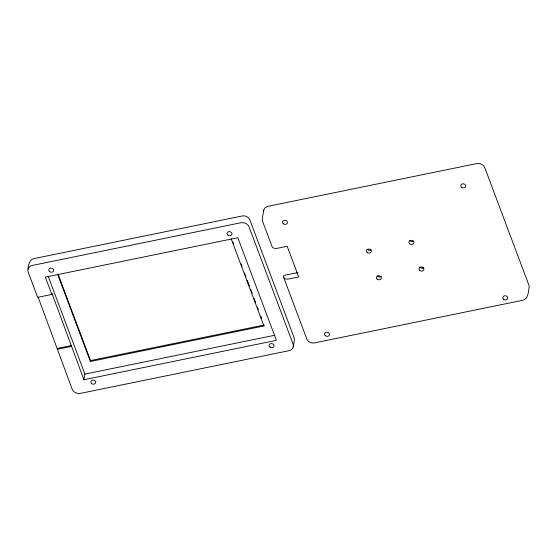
<?xml version="1.0" encoding="UTF-8"?>
<svg xmlns="http://www.w3.org/2000/svg" width="557" height="557" viewBox="0 0 557 557"><rect width="100%" height="100%" fill="white"/><g stroke="black" fill="none" stroke-linecap="round" stroke-linejoin="round"><path stroke-width="0.84" d="M27.996 269.184C28.323 265.132 29.277 259.548 34.074 258.58L242.33 215.956C245.533 215.28 248.868 217.181 249.996 220.238L294.061 337.535L294.402 339.888L293.247 346.955M51.864 294.444L52.031 293.504L83.912 379.749L276.39 340.355L237.832 237.721L45.354 277.114L51.864 294.444L37.667 297.347L28.156 272.025A6.656 5.445 10.1 0 1 32.459 265.404L240.715 222.779A6.656 5.445 10.1 0 1 249.028 226.817L293.093 344.115A6.656 5.445 10.1 0 1 288.784 350.736L80.528 393.36A6.656 5.445 10.1 0 1 72.215 389.322L38.141 297.222M83.912 379.749L84.922 374.102L48.201 276.349M90.547 360.56L264.095 325.037L263.927 325.977L90.38 361.5L90.547 360.56L58.109 274.211M263.753 210.045L262.263 218.992L262.605 221.352L272.122 246.674A6.656 3.439 -20.6 0 0 277.72 248.22L287.182 246.285L298.698 276.94L289.236 278.876A6.656 3.439 -20.6 0 1 283.597 276.404L283.764 275.457L297.877 272.568M57.364 348.39L71.561 345.486M57.197 349.336L71.393 346.426M84.922 374.102L274.845 335.23M283.638 277.33L306.67 338.649C307.798 341.699 311.133 343.606 314.336 342.924L522.591 300.307C528.168 299.116 528.328 292.244 529.004 287.816A6.656 5.445 10.1 0 0 528.844 284.975L484.785 167.678A6.656 5.445 10.1 0 0 476.472 163.64L268.216 206.264A6.656 5.445 10.1 0 0 263.6 211.458M232.882 241.954L233.801 244.398M241.146 263.948L242.058 266.392M244.509 272.909L246.041 276.982M247.266 280.241L249.404 285.943M250.629 289.194L252.161 293.267M253.992 298.155L255.524 302.228M257.362 307.116L258.281 309.56M260.725 316.077L261.644 318.52M231.183 238.821L263.927 325.977M57.636 274.343L90.38 361.5M413.781 241.049A2.493 2.04 10.1 0 1 409.855 240.54M423.793 267.708A2.493 2.04 10.1 0 1 419.867 267.2M381.197 276.425A2.493 2.04 10.1 0 1 377.27 275.917M371.185 249.766A2.493 2.04 10.1 0 1 367.258 249.258M325.372 335.718A2.493 2.04 10.1 0 0 329.466 334.875A2.493 2.04 10.1 0 0 326.291 332.299A2.493 2.04 10.1 0 0 325.372 335.718M461.586 187.263A2.493 2.04 10.1 0 0 465.687 186.428A2.493 2.04 10.1 0 0 462.512 183.845A2.493 2.04 10.1 0 0 461.586 187.263M409.771 243.799A2.493 2.04 10.1 0 0 413.865 242.963A2.493 2.04 10.1 0 0 410.69 240.38A2.493 2.04 10.1 0 0 409.771 243.799M503.646 299.227A2.493 2.04 10.1 0 0 507.747 298.392A2.493 2.04 10.1 0 0 504.572 295.809A2.493 2.04 10.1 0 0 503.646 299.227M283.311 223.754A2.493 2.04 10.1 0 0 287.405 222.911A2.493 2.04 10.1 0 0 284.23 220.335A2.493 2.04 10.1 0 0 283.311 223.754M367.174 252.523A2.493 2.04 10.1 0 0 371.268 251.68A2.493 2.04 10.1 0 0 368.093 249.104A2.493 2.04 10.1 0 0 367.174 252.523M377.186 279.175A2.493 2.04 10.1 0 0 381.287 278.34A2.493 2.04 10.1 0 0 378.106 275.757A2.493 2.04 10.1 0 0 377.186 279.175M419.783 270.458A2.493 2.04 10.1 0 0 423.884 269.623A2.493 2.04 10.1 0 0 420.709 267.04A2.493 2.04 10.1 0 0 419.783 270.458M227.848 235.103A2.493 2.04 10.1 0 0 231.949 234.26A2.493 2.04 10.1 0 0 228.767 231.684A2.493 2.04 10.1 0 0 227.848 235.103M49.566 271.586A2.493 2.04 10.1 0 0 53.667 270.751A2.493 2.04 10.1 0 0 50.492 268.168A2.493 2.04 10.1 0 0 49.566 271.586M269.908 347.067A2.493 2.04 10.1 0 0 274.009 346.231A2.493 2.04 10.1 0 0 270.834 343.648A2.493 2.04 10.1 0 0 269.908 347.067M91.627 383.55A2.493 2.04 10.1 0 0 95.727 382.715A2.493 2.04 10.1 0 0 92.553 380.139A2.493 2.04 10.1 0 0 91.627 383.55"/></g></svg>
